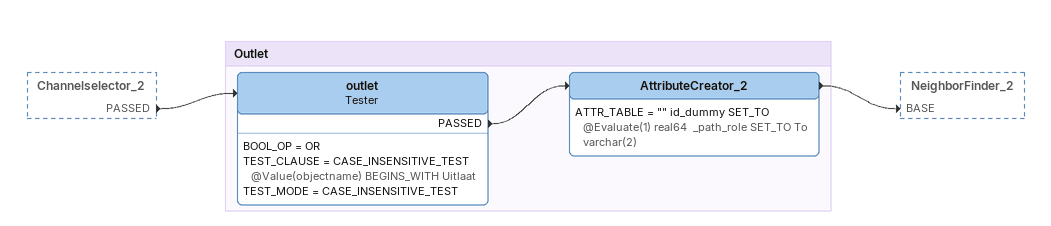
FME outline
Channelselector_2 [outside]
    PASSED -> outlet

Bookmark: Outlet
outlet: Tester
    BOOL_OP = OR
    TEST_CLAUSE = CASE_INSENSITIVE_TEST @Value(objectname) BEGINS_WITH Uitlaat
    TEST_MODE = CASE_INSENSITIVE_TEST
    PASSED -> AttributeCreator_2
AttributeCreator_2
    ATTR_TABLE = "" id_dummy SET_TO @Evaluate(1) real64  _path_role SET_TO To varchar(2)
    -> NeighborFinder_2 [BASE]
